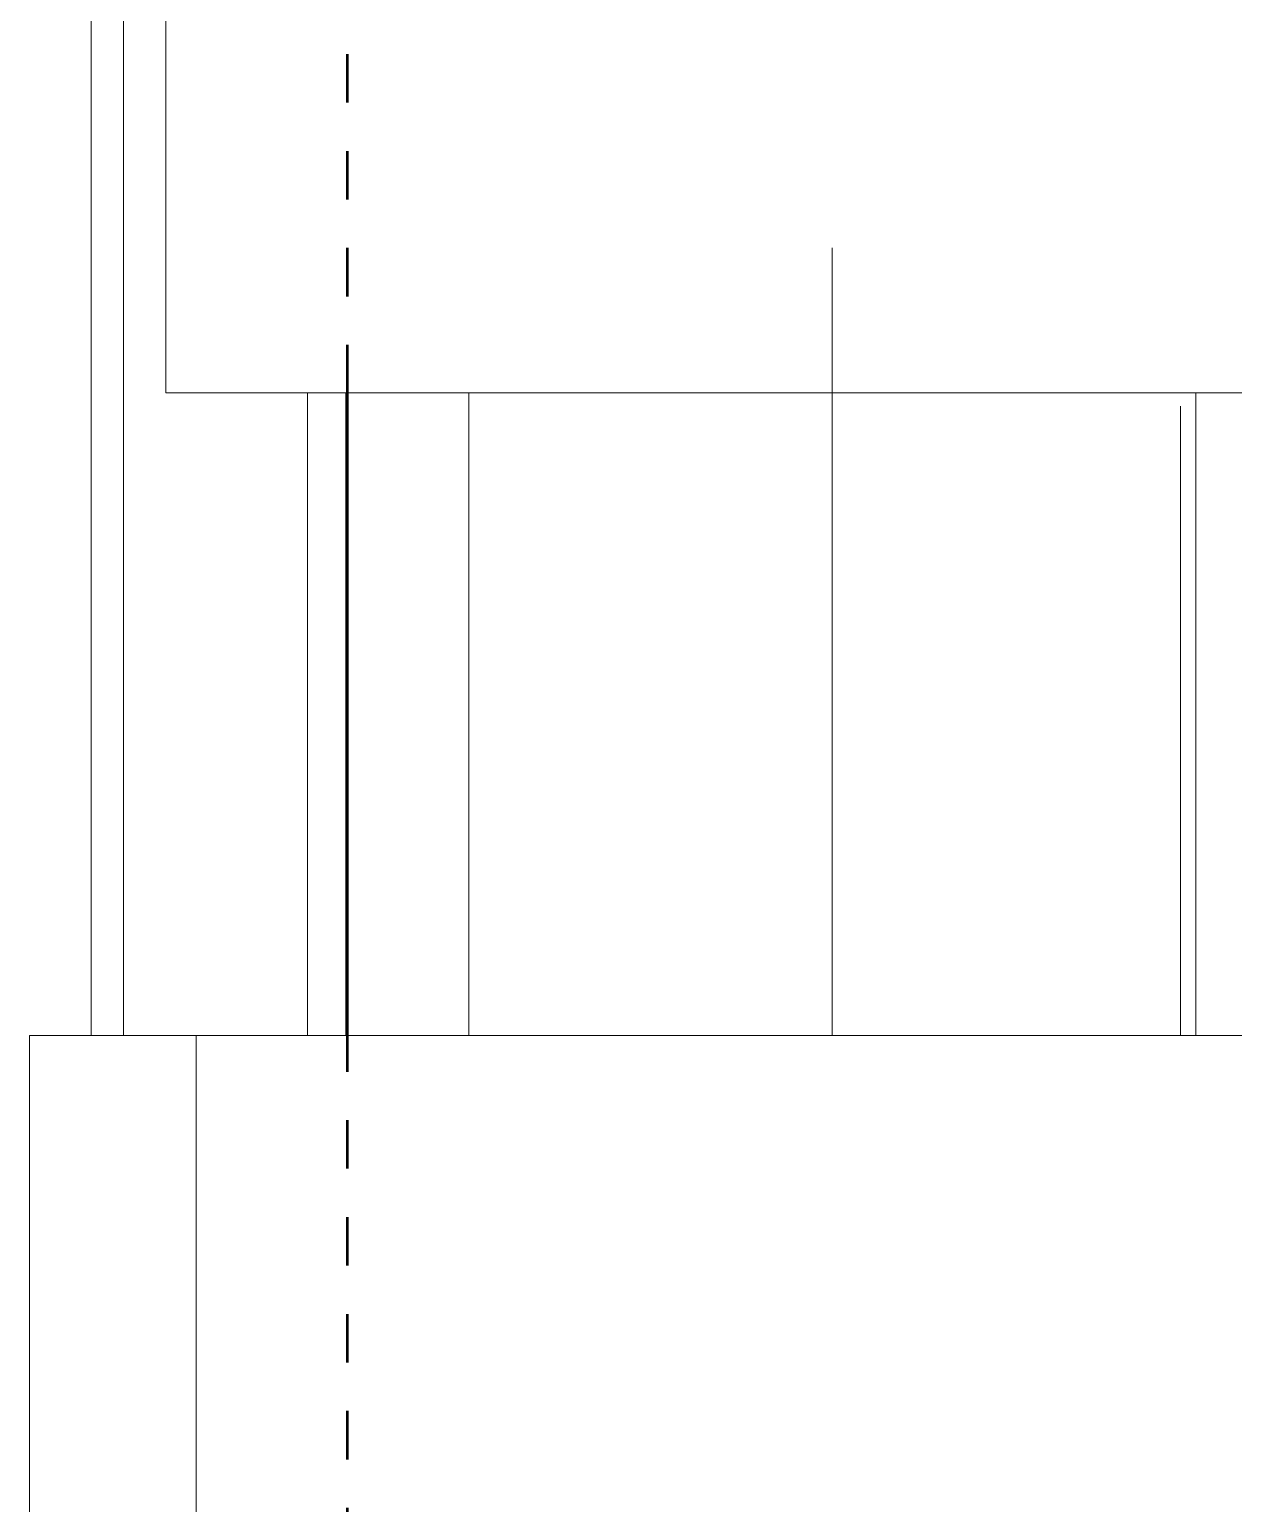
# Model space of a CAD drawing. Header units: inches. Extents: x -4235 to -464, y 9767 to 12347.
# Drawn here: x -3861.38 to -3858.896, y 11623.098 to 11626.14 of the extents above; entities that cross this region are included whole.
import ezdxf

# ---------------------------------------------------------------- set-up
doc = ezdxf.new("R2010")
doc.units = ezdxf.units.IN
doc.header["$MEASUREMENT"] = 0
doc.linetypes.add('Dash 1_16_', pattern=[0.125, 0.0625, -0.0625])
for name, color, linetype, lineweight in [('A-DOOR-5', 31, 'Continuous', 9), ('A-DOOR-FRAM-3', 31, 'Continuous', 20), ('A-GLAZ-1', 151, 'Continuous', 9), ('A-GLAZ-2', 151, 'Continuous', 20), ('A-WALL', 113, 'Continuous', 13), ('A-WALL-5', 113, 'Continuous', 9), ('A-WALL-6', 113, 'Continuous', 50), ('C-PROP-LINE-1', 91, 'Dash 1_16_', 50)]:
    doc.layers.add(name, color=color, linetype=linetype, lineweight=lineweight)

# ---------------------------------------------------------------- blocks, each defined once
blk = doc.blocks.new('Basic Wall _ EXT - FIBER CEMENT - LARGE - ___-2162461-BACKGROUND - RCP - 3RD FLOOR')
at = {"layer": 'A-WALL-5'}
for p, q in [((-3858.9737, 11624.0644), (-3858.9737, 11625.3902)), ((-3858.9737, 11625.3902), (-3858.9737, 11624.0644)), ((-3859.005, 11625.3626), (-3859.005, 11624.0644)), ((-3859.005, 11625.3626), (-3859.005, 11624.0644))]:
    blk.add_line(p, q, dxfattribs=at)
blk = doc.blocks.new('Basic Wall _ EXT - FIBER CEMENT - SMALL - ___-2145935-BACKGROUND - RCP - 3RD FLOOR')
at = {"layer": 'A-WALL-5'}
for p, q in [((-3861.2526, 11654.1061), (-3861.2526, 11624.0644)), ((-3861.1857, 11654.1061), (-3861.1857, 11624.0644)), ((-3860.8064, 11625.3902), (-3860.8064, 11624.0644)), ((-3860.7276, 11625.3902), (-3860.7276, 11624.0644)), ((-3860.7276, 11625.3902), (-3860.7276, 11624.0644))]:
    blk.add_line(p, q, dxfattribs=at)
blk = doc.blocks.new('Door-Inswing-Andersen-400_Series-Single - 3_ 0-1_8_ x 6_ 7-1_2_ - 3rd floor-2895941-BACKGROUND - RCP - 3RD FLOOR')
at = {"layer": 'A-DOOR-FRAM-3'}
for p, q in [((-18.0625, -4.75), (-18.0625, 1.125)), ((-18.0625, -5.0938), (-18.0625, 1.125)), ((-19.6875, -3.4375), (-18.0625, -3.4375)), ((-18.0625, -4.75), (-17.0313, -4.75)), ((18.0625, -5.0938), (-18.0625, -5.0938))]:
    blk.add_line(p, q, dxfattribs=at)
blk = doc.blocks.new('Window-Double_Hung-Andersen-400_Series-Tilt_Wash - DOUBLE HUNG - COTTAGE - 3RD FLOOR-V113-BACKGROUND - RCP - 3RD FLOOR')
at = {"layer": 'A-GLAZ-2'}
for p, q in [((19.0117, 4.8125), (-19.0117, 4.8125)), ((-19.0117, 4.8125), (-19.0117, -1.0625)), ((-19.0117, 3.4375), (-20.3375, 3.4375))]:
    blk.add_line(p, q, dxfattribs=at)
blk = doc.blocks.new('Family - ___-2835860-BACKGROUND - RCP - 3RD FLOOR')
at = {"layer": 'C-PROP-LINE-1'}
blk.add_line((-3860.7237, 11547.5894), (-3860.7237, 12118.5894), dxfattribs=at)
blk = doc.blocks.new('Family - ___-2835932-BACKGROUND - RCP - 3RD FLOOR')
at = {"layer": 'C-PROP-LINE-1'}
blk.add_line((-3860.7237, 9980.1894), (-3860.7237, 12118.5894), dxfattribs=at)

msp = doc.modelspace()

# ---------------------------------------------------------------- linework, layer by layer
at = {"layer": 'A-WALL'}
for p, q in [((-3860.4737, 11624.0644), (-3860.4737, 11625.3902)), ((-3858.9737, 11624.0644), (-3858.9737, 11625.3902))]:
    msp.add_line(p, q, dxfattribs=at)
at = {"layer": 'A-WALL-6'}
msp.add_line((-3860.7237, 11624.0644), (-3860.7237, 11625.3902), dxfattribs=at)

# ---------------------------------------------------------------- block references
at = {"layer": 'A-DOOR-5', "rotation": 269.9999999999999}
msp.add_blockref('Door-Inswing-Andersen-400_Series-Single - 3_ 0-1_8_ x 6_ 7-1_2_ - 3rd floor-2895941-BACKGROUND - RCP - 3RD FLOOR', (-3856.2862, 11606.0019), dxfattribs=at)
at = {"layer": 'A-GLAZ-1', "rotation": 89.99999999999991}
msp.add_blockref('Window-Double_Hung-Andersen-400_Series-Tilt_Wash - DOUBLE HUNG - COTTAGE - 3RD FLOOR-V113-BACKGROUND - RCP - 3RD FLOOR', (-3856.2862, 11644.4019), dxfattribs=at)
at = {"layer": 'A-WALL-5'}
for name in ['Basic Wall _ EXT - FIBER CEMENT - SMALL - ___-2145935-BACKGROUND - RCP - 3RD FLOOR', 'Basic Wall _ EXT - FIBER CEMENT - LARGE - ___-2162461-BACKGROUND - RCP - 3RD FLOOR']:
    msp.add_blockref(name, (0, 0), dxfattribs=at)
at = {"layer": 'C-PROP-LINE-1'}
for name in ['Family - ___-2835860-BACKGROUND - RCP - 3RD FLOOR', 'Family - ___-2835932-BACKGROUND - RCP - 3RD FLOOR']:
    msp.add_blockref(name, (0, 0), dxfattribs=at)

doc.saveas('drawing.dxf')
